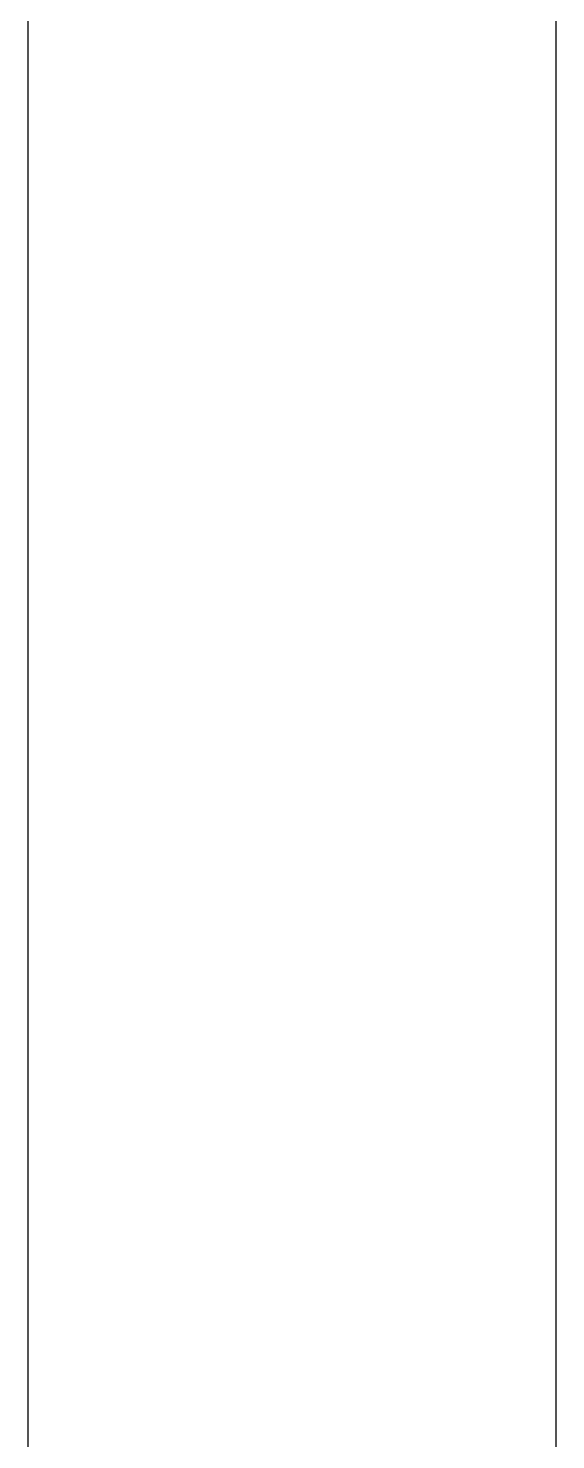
# Model space of a CAD drawing. Extents: x 1 to 47.7, y 0.2 to 35.
# Drawn here: x 26.062 to 26.778, y 15.636 to 17.55 of the extents above; entities that cross this region are included whole.
import ezdxf

# ---------------------------------------------------------------- set-up
doc = ezdxf.new("R2010")
doc.units = 0
doc.header["$MEASUREMENT"] = 0
doc.layers.add('3_1__VERTICAL_RACK_MOUNT__', color=7, linetype='CONTINUOUS')
doc.layers.add('3_2__VERTICAL_PANEL_MOUNT_', color=7, linetype='CONTINUOUS')

msp = doc.modelspace()

# ---------------------------------------------------------------- linework, layer by layer
at = {"layer": '3_1__VERTICAL_RACK_MOUNT__'}
msp.add_lwpolyline([(26.0616, 15.5679), (26.0616, 15.6548), (26.0616, 15.7411), (26.0616, 15.8268), (26.0616, 15.9118), (26.0616, 15.9962), (26.0616, 16.08), (26.0616, 16.1631), (26.0616, 16.2455), (26.0616, 16.3272), (26.0616, 16.4082), (26.0616, 16.4885), (26.0616, 16.568), (26.0616, 16.6469), (26.0616, 16.7249), (26.0616, 16.8022), (26.0616, 16.8787), (26.0616, 16.9544), (26.0616, 17.0293), (26.0616, 17.1034), (26.0616, 17.1767), (26.0616, 17.2491), (26.0616, 17.3207), (26.0616, 17.3914), (26.0616, 17.4612), (26.0616, 17.5301), (26.0616, 17.5981)], dxfattribs=at)
at = {"layer": '3_2__VERTICAL_PANEL_MOUNT_'}
msp.add_lwpolyline([(26.778, 17.6281), (26.778, 17.542), (26.778, 17.455), (26.778, 17.3671), (26.778, 17.2784), (26.778, 17.1888), (26.778, 17.0984), (26.778, 17.0072), (26.778, 16.9152), (26.778, 16.8224), (26.778, 16.7289), (26.778, 16.6346), (26.778, 16.5395), (26.778, 16.4438), (26.778, 16.3473), (26.778, 16.2501), (26.778, 16.1523), (26.778, 16.0538), (26.778, 15.9546), (26.778, 15.8548), (26.778, 15.7543), (26.778, 15.6533), (26.778, 15.5516)], dxfattribs=at)

doc.saveas('drawing.dxf')
